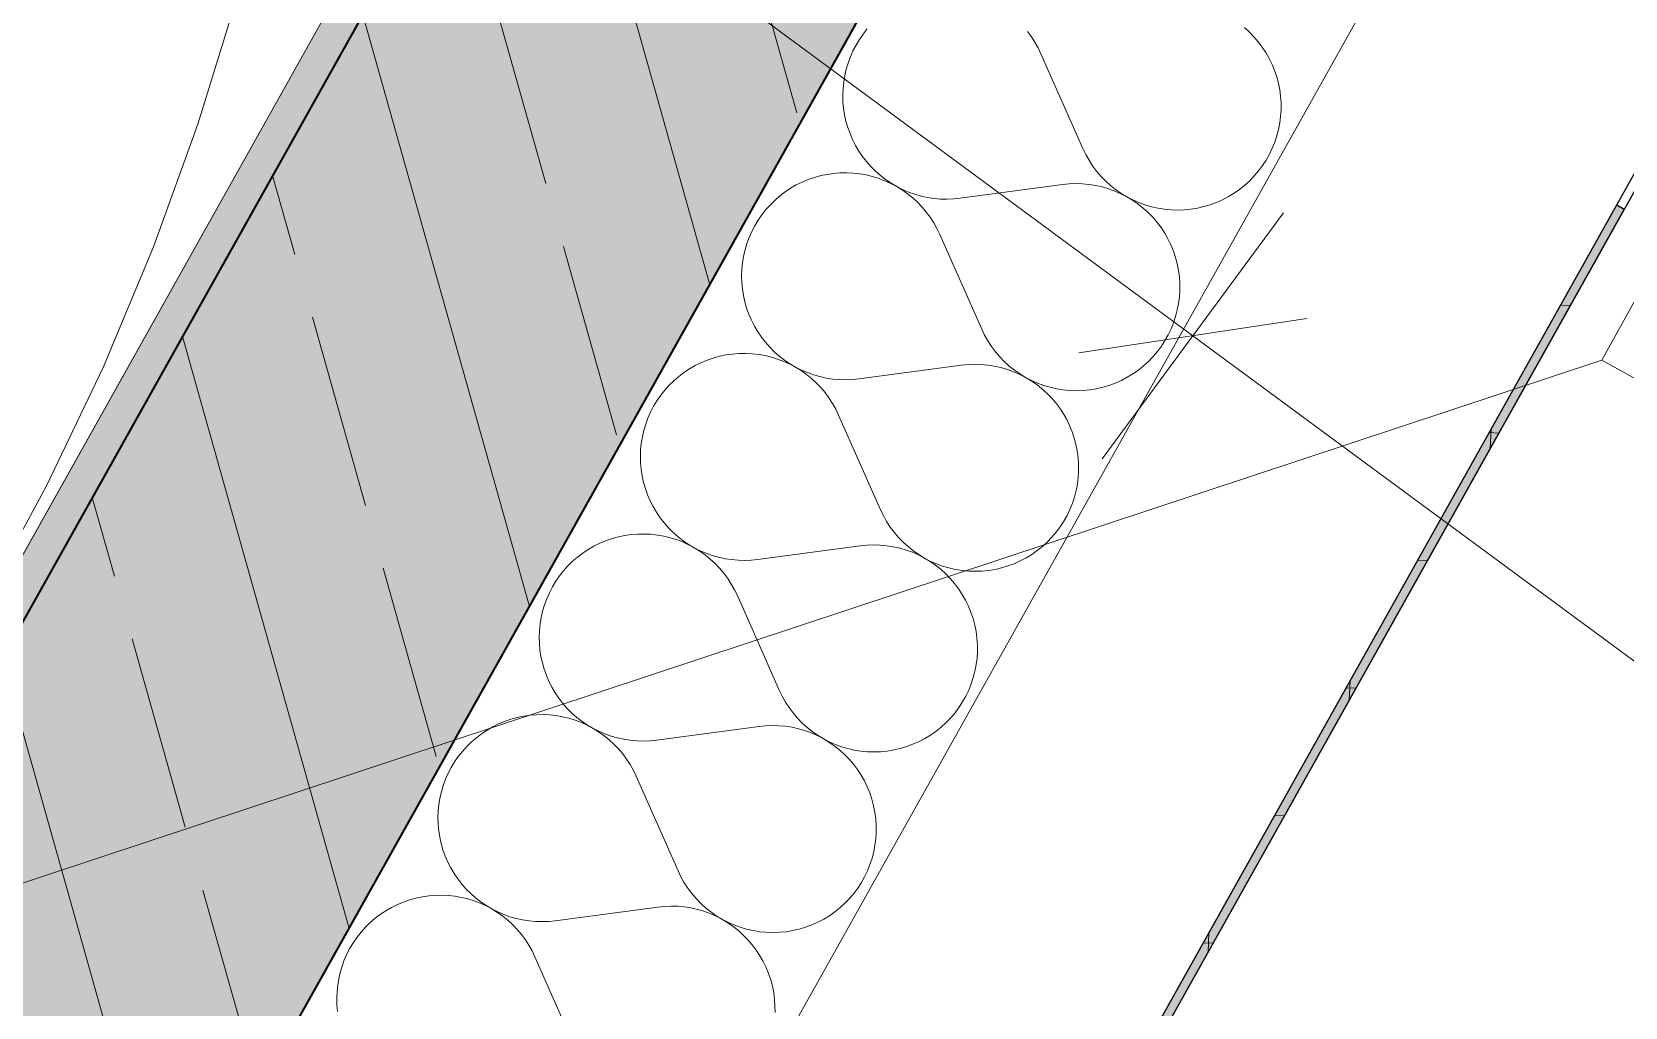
# Model space of a CAD drawing. Header units: metres. Extents: x -36 to 59, y 39 to 183.
# Drawn here: x 12.35 to 13.083, y 150.283 to 150.732 of the extents above; entities that cross this region are included whole.
import ezdxf

# ---------------------------------------------------------------- set-up
doc = ezdxf.new("R2010")
doc.units = ezdxf.units.M
doc.header["$MEASUREMENT"] = 0
for name, pattern in [('Punktlinie', [0.0035, 0, -0.0035]), ('Strichlinie', [0.004, 0.003, -0.001]), ('Strichlinie_ eng', [0.0023, 0.0015, -0.0008]), ('Wipeout_Contour', [1, 0, -1])]:
    doc.linetypes.add(name, pattern=pattern)
for name, color, linetype in [('10  Decken', 7, 'Continuous'), ('10  Fassade', 7, 'Continuous'), ('10  Fassade_Deckschraffur', 7, 'Continuous'), ('10  Fassade_Schnittschraffur', 7, 'Continuous'), ('10  Treppen + Rampen', 7, 'Continuous'), ('10  Wand Massiv', 7, 'Continuous'), ('10  Wand Massiv_Schnittschraffur', 7, 'Continuous'), ('20  Boden Aufbauten', 7, 'Continuous'), ('40  Bemaßung 1_ 50 AUSBAU', 7, 'Continuous'), ('50  NUF - Raumstempel', 7, 'Continuous'), ('EPS-SUD-Text', 7, 'Continuous')]:
    doc.layers.add(name, color=color, linetype=linetype)

# ---------------------------------------------------------------- blocks, each defined once
blk = doc.blocks.new('*X60', base_point=(-0.16283, 98.00747))
at = {"layer": '10  Wand Massiv_Schnittschraffur', "color": 98, "linetype": 'Continuous', "lineweight": 13, "ltscale": 1000, "true_color": 0x000100}
for p, q in [((12.73258, 150.73082), (12.73087, 150.72834)), ((12.73445, 150.73318), (12.73258, 150.73082)), ((12.80998, 150.72962), (12.80819, 150.73204)), ((12.81162, 150.72709), (12.80998, 150.72962)), ((12.91022, 150.7318), (12.90795, 150.73384)), ((12.91236, 150.72961), (12.91022, 150.7318)), ((12.91434, 150.72729), (12.91236, 150.72961)), ((12.72792, 150.72309), (12.72671, 150.72033)), ((12.72931, 150.72576), (12.72792, 150.72309)), ((12.73087, 150.72834), (12.72931, 150.72576)), ((12.8131, 150.72447), (12.81162, 150.72709)), ((12.8144, 150.72175), (12.8131, 150.72447)), ((12.83367, 150.6782), (12.8144, 150.72175)), ((12.91618, 150.72485), (12.91434, 150.72729)), ((12.91786, 150.72229), (12.91618, 150.72485)), ((12.91936, 150.71963), (12.91786, 150.72229)), ((12.72481, 150.71462), (12.72413, 150.71168)), ((12.72567, 150.7175), (12.72481, 150.71462)), ((12.72671, 150.72033), (12.72567, 150.7175)), ((12.9207, 150.71689), (12.91936, 150.71963)), ((12.92185, 150.71406), (12.9207, 150.71689)), ((12.92283, 150.71116), (12.92185, 150.71406)), ((12.72365, 150.70871), (12.72335, 150.70571)), ((12.72413, 150.71168), (12.72365, 150.70871)), ((12.92361, 150.70821), (12.92283, 150.71116)), ((12.9242, 150.70521), (12.92361, 150.70821)), ((12.72335, 150.70571), (12.72324, 150.7027)), ((12.72324, 150.7027), (12.72332, 150.69969)), ((12.72332, 150.69969), (12.72359, 150.69669)), ((12.9246, 150.70218), (12.9242, 150.70521)), ((12.92481, 150.69913), (12.9246, 150.70218)), ((12.72359, 150.69669), (12.72405, 150.69371)), ((12.72405, 150.69371), (12.7247, 150.69077)), ((12.92424, 150.68999), (12.92463, 150.69302)), ((12.92463, 150.69302), (12.92482, 150.69607)), ((12.92482, 150.69607), (12.92481, 150.69913)), ((12.7247, 150.69077), (12.72553, 150.68788)), ((12.72553, 150.68788), (12.72655, 150.68504)), ((12.72655, 150.68504), (12.72774, 150.68227)), ((12.9229, 150.68403), (12.92367, 150.68699)), ((12.92367, 150.68699), (12.92424, 150.68999)), ((12.72774, 150.68227), (12.7291, 150.67959)), ((12.7291, 150.67959), (12.73063, 150.67699)), ((12.83367, 150.6782), (12.835, 150.67545)), ((12.91948, 150.67554), (12.9208, 150.6783)), ((12.9208, 150.6783), (12.92194, 150.68113)), ((12.92194, 150.68113), (12.9229, 150.68403)), ((12.73063, 150.67699), (12.73232, 150.6745)), ((12.73232, 150.6745), (12.73417, 150.67212)), ((12.73417, 150.67212), (12.73616, 150.66986)), ((12.835, 150.67545), (12.8365, 150.67279)), ((12.8365, 150.67279), (12.83816, 150.67023)), ((12.83816, 150.67023), (12.83999, 150.66778)), ((12.91451, 150.66786), (12.91633, 150.67031)), ((12.91633, 150.67031), (12.91799, 150.67287)), ((12.91799, 150.67287), (12.91948, 150.67554)), ((12.70456, 150.66273), (12.70186, 150.6614)), ((12.70734, 150.66389), (12.70456, 150.66273)), ((12.71019, 150.66488), (12.70734, 150.66389)), ((12.71309, 150.66568), (12.71019, 150.66488)), ((12.71604, 150.66629), (12.71309, 150.66568)), ((12.71902, 150.66672), (12.71604, 150.66629)), ((12.72203, 150.66696), (12.71902, 150.66672)), ((12.72504, 150.66701), (12.72203, 150.66696)), ((12.72805, 150.66687), (12.72504, 150.66701)), ((12.73104, 150.66654), (12.72805, 150.66687)), ((12.73401, 150.66602), (12.73104, 150.66654)), ((12.73694, 150.66531), (12.73401, 150.66602)), ((12.73616, 150.66986), (12.73829, 150.66774)), ((12.73981, 150.66442), (12.73694, 150.66531)), ((12.73829, 150.66774), (12.74056, 150.66575)), ((12.74263, 150.66335), (12.73981, 150.66442)), ((12.74056, 150.66575), (12.74294, 150.6639)), ((12.74537, 150.6621), (12.74263, 150.66335)), ((12.74294, 150.6639), (12.74543, 150.66222)), ((12.83999, 150.66778), (12.84197, 150.66545)), ((12.84197, 150.66545), (12.8441, 150.66326)), ((12.8441, 150.66326), (12.84636, 150.6612)), ((12.90815, 150.66127), (12.91041, 150.66333)), ((12.91041, 150.66333), (12.91253, 150.66553)), ((12.91253, 150.66553), (12.91451, 150.66786)), ((12.69434, 150.65641), (12.69206, 150.65444)), ((12.69674, 150.65823), (12.69434, 150.65641)), ((12.69925, 150.65989), (12.69674, 150.65823)), ((12.70186, 150.6614), (12.69925, 150.65989)), ((12.74803, 150.66068), (12.74537, 150.6621)), ((12.74543, 150.66222), (12.74803, 150.66069)), ((12.74803, 150.66069), (12.75072, 150.65933)), ((12.75059, 150.6591), (12.74803, 150.66068)), ((12.75305, 150.65736), (12.75059, 150.6591)), ((12.75072, 150.65933), (12.75349, 150.65814)), ((12.75539, 150.65547), (12.75305, 150.65736)), ((12.75349, 150.65814), (12.75633, 150.65713)), ((12.75761, 150.65343), (12.75539, 150.65547)), ((12.75633, 150.65713), (12.75922, 150.65631)), ((12.75922, 150.65631), (12.76216, 150.65566)), ((12.76216, 150.65566), (12.76514, 150.65521)), ((12.82436, 150.66159), (12.77716, 150.65528)), ((12.8274, 150.66189), (12.82436, 150.66159)), ((12.83045, 150.66201), (12.8274, 150.66189)), ((12.83351, 150.66192), (12.83045, 150.66201)), ((12.83655, 150.66164), (12.83351, 150.66192)), ((12.83957, 150.66117), (12.83655, 150.66164)), ((12.84255, 150.6605), (12.83957, 150.66117)), ((12.84548, 150.65964), (12.84255, 150.6605)), ((12.84836, 150.6586), (12.84548, 150.65964)), ((12.84636, 150.6612), (12.84875, 150.6593)), ((12.85116, 150.65737), (12.84836, 150.6586)), ((12.84875, 150.6593), (12.85126, 150.65755)), ((12.85387, 150.65597), (12.85116, 150.65737)), ((12.85126, 150.65755), (12.85387, 150.65597)), ((12.85387, 150.65597), (12.85658, 150.65456)), ((12.85649, 150.65439), (12.85387, 150.65597)), ((12.89794, 150.6546), (12.90065, 150.65602)), ((12.90065, 150.65602), (12.90326, 150.65761)), ((12.90326, 150.65761), (12.90577, 150.65936)), ((12.90577, 150.65936), (12.90815, 150.66127)), ((12.6879, 150.65009), (12.68603, 150.64773)), ((12.68991, 150.65233), (12.6879, 150.65009)), ((12.69206, 150.65444), (12.68991, 150.65233)), ((12.75969, 150.65126), (12.75761, 150.65343)), ((12.76164, 150.64895), (12.75969, 150.65126)), ((12.76343, 150.64653), (12.76164, 150.64895)), ((12.76514, 150.65521), (12.76814, 150.65494)), ((12.76814, 150.65494), (12.77115, 150.65486)), ((12.77115, 150.65486), (12.77416, 150.65498)), ((12.77416, 150.65498), (12.77716, 150.65528)), ((12.859, 150.65266), (12.85649, 150.65439)), ((12.85658, 150.65456), (12.85938, 150.65332)), ((12.8614, 150.65076), (12.859, 150.65266)), ((12.85938, 150.65332), (12.86224, 150.65227)), ((12.86367, 150.64871), (12.8614, 150.65076)), ((12.86224, 150.65227), (12.86517, 150.6514)), ((12.8658, 150.64653), (12.86367, 150.64871)), ((12.86517, 150.6514), (12.86815, 150.65072)), ((12.86815, 150.65072), (12.87117, 150.65024)), ((12.87117, 150.65024), (12.87421, 150.64995)), ((12.87421, 150.64995), (12.87727, 150.64985)), ((12.87727, 150.64985), (12.88032, 150.64995)), ((12.88032, 150.64995), (12.88336, 150.65025)), ((12.88336, 150.65025), (12.88638, 150.65074)), ((12.88638, 150.65074), (12.88936, 150.65143)), ((12.88936, 150.65143), (12.89229, 150.6523)), ((12.89229, 150.6523), (12.89515, 150.65336)), ((12.89515, 150.65336), (12.89794, 150.6546)), ((12.68276, 150.64267), (12.68137, 150.64)), ((12.68431, 150.64525), (12.68276, 150.64267)), ((12.68603, 150.64773), (12.68431, 150.64525)), ((12.76507, 150.64401), (12.76343, 150.64653)), ((12.76654, 150.64138), (12.76507, 150.64401)), ((12.76785, 150.63867), (12.76654, 150.64138)), ((12.86779, 150.64421), (12.8658, 150.64653)), ((12.86963, 150.64176), (12.86779, 150.64421)), ((12.8713, 150.63921), (12.86963, 150.64176)), ((12.67911, 150.63442), (12.67826, 150.63153)), ((12.68015, 150.63725), (12.67911, 150.63442)), ((12.68137, 150.64), (12.68015, 150.63725)), ((12.78712, 150.59512), (12.76785, 150.63867)), ((12.87281, 150.63655), (12.8713, 150.63921)), ((12.87415, 150.6338), (12.87281, 150.63655)), ((12.8753, 150.63097), (12.87415, 150.6338)), ((12.67758, 150.6286), (12.67709, 150.62562)), ((12.67826, 150.63153), (12.67758, 150.6286)), ((12.87627, 150.62807), (12.8753, 150.63097)), ((12.87706, 150.62512), (12.87627, 150.62807)), ((12.67679, 150.62263), (12.67668, 150.61962)), ((12.67668, 150.61962), (12.67677, 150.6166)), ((12.67709, 150.62562), (12.67679, 150.62263)), ((12.87765, 150.62212), (12.87706, 150.62512)), ((12.87805, 150.61909), (12.87765, 150.62212)), ((12.87825, 150.61605), (12.87805, 150.61909)), ((12.67677, 150.6166), (12.67704, 150.61361)), ((12.67704, 150.61361), (12.6775, 150.61063)), ((12.87808, 150.60994), (12.87826, 150.61299)), ((12.87826, 150.61299), (12.87825, 150.61605)), ((12.6775, 150.61063), (12.67815, 150.60769)), ((12.67815, 150.60769), (12.67898, 150.60479)), ((12.67898, 150.60479), (12.67999, 150.60196)), ((12.87712, 150.60391), (12.87769, 150.60691)), ((12.87769, 150.60691), (12.87808, 150.60994)), ((12.67999, 150.60196), (12.68118, 150.59919)), ((12.68118, 150.59919), (12.68255, 150.5965)), ((12.87425, 150.59521), (12.87539, 150.59805)), ((12.87539, 150.59805), (12.87635, 150.60095)), ((12.87635, 150.60095), (12.87712, 150.60391)), ((12.68255, 150.5965), (12.68408, 150.59391)), ((12.68408, 150.59391), (12.68577, 150.59142)), ((12.68577, 150.59142), (12.68762, 150.58904)), ((12.78712, 150.59512), (12.78844, 150.59237)), ((12.78844, 150.59237), (12.78994, 150.5897)), ((12.78994, 150.5897), (12.79161, 150.58714)), ((12.86978, 150.58722), (12.87144, 150.58979)), ((12.87144, 150.58979), (12.87293, 150.59246)), ((12.87293, 150.59246), (12.87425, 150.59521)), ((12.66654, 150.58259), (12.66364, 150.58179)), ((12.66949, 150.58321), (12.66654, 150.58259)), ((12.67247, 150.58364), (12.66949, 150.58321)), ((12.67547, 150.58388), (12.67247, 150.58364)), ((12.67848, 150.58393), (12.67547, 150.58388)), ((12.68149, 150.58378), (12.67848, 150.58393)), ((12.68449, 150.58345), (12.68149, 150.58378)), ((12.68745, 150.58293), (12.68449, 150.58345)), ((12.69038, 150.58222), (12.68745, 150.58293)), ((12.68762, 150.58904), (12.68961, 150.58678)), ((12.68961, 150.58678), (12.69174, 150.58465)), ((12.69326, 150.58133), (12.69038, 150.58222)), ((12.69174, 150.58465), (12.694, 150.58266)), ((12.694, 150.58266), (12.69639, 150.58082)), ((12.79161, 150.58714), (12.79344, 150.58469)), ((12.79344, 150.58469), (12.79542, 150.58237)), ((12.79542, 150.58237), (12.79754, 150.58017)), ((12.86386, 150.58024), (12.86598, 150.58244)), ((12.86598, 150.58244), (12.86795, 150.58477)), ((12.86795, 150.58477), (12.86978, 150.58722)), ((12.65019, 150.57515), (12.64779, 150.57332)), ((12.6527, 150.57681), (12.65019, 150.57515)), ((12.65531, 150.57831), (12.6527, 150.57681)), ((12.65801, 150.57965), (12.65531, 150.57831)), ((12.66079, 150.58081), (12.65801, 150.57965)), ((12.66364, 150.58179), (12.66079, 150.58081)), ((12.69608, 150.58026), (12.69326, 150.58133)), ((12.69882, 150.57902), (12.69608, 150.58026)), ((12.69639, 150.58082), (12.69888, 150.57913)), ((12.70148, 150.5776), (12.69882, 150.57902)), ((12.69888, 150.57913), (12.70148, 150.5776)), ((12.70148, 150.5776), (12.70417, 150.57625)), ((12.70404, 150.57602), (12.70148, 150.5776)), ((12.7065, 150.57428), (12.70404, 150.57602)), ((12.70417, 150.57625), (12.70693, 150.57506)), ((12.70693, 150.57506), (12.70977, 150.57405)), ((12.77781, 150.5785), (12.73061, 150.5722)), ((12.78085, 150.57881), (12.77781, 150.5785)), ((12.7839, 150.57892), (12.78085, 150.57881)), ((12.78696, 150.57884), (12.7839, 150.57892)), ((12.79, 150.57856), (12.78696, 150.57884)), ((12.79302, 150.57808), (12.79, 150.57856)), ((12.796, 150.57741), (12.79302, 150.57808)), ((12.79893, 150.57656), (12.796, 150.57741)), ((12.79754, 150.58017), (12.79981, 150.57812)), ((12.8018, 150.57551), (12.79893, 150.57656)), ((12.79981, 150.57812), (12.8022, 150.57621)), ((12.8046, 150.57429), (12.8018, 150.57551)), ((12.8022, 150.57621), (12.8047, 150.57447)), ((12.85671, 150.57452), (12.85921, 150.57627)), ((12.85921, 150.57627), (12.8616, 150.57818)), ((12.8616, 150.57818), (12.86386, 150.58024)), ((12.64336, 150.56925), (12.64134, 150.56701)), ((12.64551, 150.57136), (12.64336, 150.56925)), ((12.64779, 150.57332), (12.64551, 150.57136)), ((12.70884, 150.57238), (12.7065, 150.57428)), ((12.71106, 150.57034), (12.70884, 150.57238)), ((12.70977, 150.57405), (12.71267, 150.57322)), ((12.71314, 150.56817), (12.71106, 150.57034)), ((12.71267, 150.57322), (12.71561, 150.57258)), ((12.71509, 150.56587), (12.71314, 150.56817)), ((12.71561, 150.57258), (12.71859, 150.57212)), ((12.71859, 150.57212), (12.72159, 150.57186)), ((12.72159, 150.57186), (12.7246, 150.57178)), ((12.7246, 150.57178), (12.72761, 150.57189)), ((12.72761, 150.57189), (12.73061, 150.5722)), ((12.80732, 150.57288), (12.8046, 150.57429)), ((12.8047, 150.57447), (12.80732, 150.57288)), ((12.80732, 150.57288), (12.81003, 150.57147)), ((12.80994, 150.57131), (12.80732, 150.57288)), ((12.81245, 150.56957), (12.80994, 150.57131)), ((12.81003, 150.57147), (12.81282, 150.57024)), ((12.81485, 150.56767), (12.81245, 150.56957)), ((12.81282, 150.57024), (12.81569, 150.56918)), ((12.81712, 150.56563), (12.81485, 150.56767)), ((12.81569, 150.56918), (12.81862, 150.56832)), ((12.81862, 150.56832), (12.8216, 150.56764)), ((12.8216, 150.56764), (12.82462, 150.56715)), ((12.83681, 150.56717), (12.83983, 150.56766)), ((12.83983, 150.56766), (12.8428, 150.56834)), ((12.8428, 150.56834), (12.84573, 150.56921)), ((12.84573, 150.56921), (12.8486, 150.57027)), ((12.8486, 150.57027), (12.85139, 150.57152)), ((12.85139, 150.57152), (12.8541, 150.57293)), ((12.8541, 150.57293), (12.85671, 150.57452)), ((12.63776, 150.56217), (12.63621, 150.55959)), ((12.63948, 150.56464), (12.63776, 150.56217)), ((12.64134, 150.56701), (12.63948, 150.56464)), ((12.71688, 150.56345), (12.71509, 150.56587)), ((12.71852, 150.56092), (12.71688, 150.56345)), ((12.71999, 150.55829), (12.71852, 150.56092)), ((12.81925, 150.56344), (12.81712, 150.56563)), ((12.82124, 150.56112), (12.81925, 150.56344)), ((12.82307, 150.55868), (12.82124, 150.56112)), ((12.82462, 150.56715), (12.82766, 150.56686)), ((12.82766, 150.56686), (12.83071, 150.56677)), ((12.83071, 150.56677), (12.83377, 150.56687)), ((12.83377, 150.56687), (12.83681, 150.56717)), ((12.6336, 150.55416), (12.63256, 150.55133)), ((12.63482, 150.55692), (12.6336, 150.55416)), ((12.63621, 150.55959), (12.63482, 150.55692)), ((12.7213, 150.55558), (12.71999, 150.55829)), ((12.74056, 150.51203), (12.7213, 150.55558)), ((12.82475, 150.55612), (12.82307, 150.55868)), ((12.82626, 150.55346), (12.82475, 150.55612)), ((12.82759, 150.55072), (12.82626, 150.55346)), ((12.63103, 150.54551), (12.63054, 150.54254)), ((12.6317, 150.54845), (12.63103, 150.54551)), ((12.63256, 150.55133), (12.6317, 150.54845)), ((12.82875, 150.54789), (12.82759, 150.55072)), ((12.82972, 150.54499), (12.82875, 150.54789)), ((12.63024, 150.53954), (12.63013, 150.53653)), ((12.63054, 150.54254), (12.63024, 150.53954)), ((12.8305, 150.54204), (12.82972, 150.54499)), ((12.8311, 150.53904), (12.8305, 150.54204)), ((12.8315, 150.53601), (12.8311, 150.53904)), ((12.63013, 150.53653), (12.63021, 150.53352)), ((12.63021, 150.53352), (12.63048, 150.53052)), ((12.8317, 150.53296), (12.8315, 150.53601)), ((12.83171, 150.5299), (12.8317, 150.53296)), ((12.63048, 150.53052), (12.63095, 150.52754)), ((12.63095, 150.52754), (12.63159, 150.5246)), ((12.63159, 150.5246), (12.63243, 150.52171)), ((12.83056, 150.52082), (12.83114, 150.52382)), ((12.83114, 150.52382), (12.83152, 150.52685)), ((12.83152, 150.52685), (12.83171, 150.5299)), ((12.63243, 150.52171), (12.63344, 150.51887)), ((12.63344, 150.51887), (12.63463, 150.5161)), ((12.63463, 150.5161), (12.636, 150.51342)), ((12.82884, 150.51496), (12.82979, 150.51786)), ((12.82979, 150.51786), (12.83056, 150.52082)), ((12.636, 150.51342), (12.63753, 150.51082)), ((12.63753, 150.51082), (12.63922, 150.50833)), ((12.74056, 150.51203), (12.74189, 150.50928)), ((12.74189, 150.50928), (12.74339, 150.50662)), ((12.82489, 150.5067), (12.82638, 150.50937)), ((12.82638, 150.50937), (12.8277, 150.51213)), ((12.8277, 150.51213), (12.82884, 150.51496)), ((12.63922, 150.50833), (12.64106, 150.50595)), ((12.64106, 150.50595), (12.64306, 150.50369)), ((12.64306, 150.50369), (12.64519, 150.50157)), ((12.64519, 150.50157), (12.64745, 150.49958)), ((12.74339, 150.50662), (12.74506, 150.50406)), ((12.74506, 150.50406), (12.74688, 150.50161)), ((12.74688, 150.50161), (12.74887, 150.49928)), ((12.81943, 150.49936), (12.8214, 150.50169)), ((12.8214, 150.50169), (12.82322, 150.50414)), ((12.82322, 150.50414), (12.82489, 150.5067)), ((12.60876, 150.49523), (12.60615, 150.49372)), ((12.61146, 150.49656), (12.60876, 150.49523)), ((12.61424, 150.49772), (12.61146, 150.49656)), ((12.61708, 150.49871), (12.61424, 150.49772)), ((12.61999, 150.49951), (12.61708, 150.49871)), ((12.62294, 150.50012), (12.61999, 150.49951)), ((12.62592, 150.50055), (12.62294, 150.50012)), ((12.62892, 150.50079), (12.62592, 150.50055)), ((12.63193, 150.50084), (12.62892, 150.50079)), ((12.63494, 150.5007), (12.63193, 150.50084)), ((12.63793, 150.50037), (12.63494, 150.5007)), ((12.6409, 150.49985), (12.63793, 150.50037)), ((12.64383, 150.49914), (12.6409, 150.49985)), ((12.64671, 150.49825), (12.64383, 150.49914)), ((12.64952, 150.49718), (12.64671, 150.49825)), ((12.64745, 150.49958), (12.64983, 150.49773)), ((12.65226, 150.49593), (12.64952, 150.49718)), ((12.64983, 150.49773), (12.65233, 150.49605)), ((12.65492, 150.49451), (12.65226, 150.49593)), ((12.65233, 150.49605), (12.65493, 150.49452)), ((12.65749, 150.49293), (12.65492, 150.49451)), ((12.65493, 150.49452), (12.65761, 150.49316)), ((12.73125, 150.49542), (12.68405, 150.48911)), ((12.73429, 150.49572), (12.73125, 150.49542)), ((12.73735, 150.49584), (12.73429, 150.49572)), ((12.7404, 150.49575), (12.73735, 150.49584)), ((12.74345, 150.49547), (12.7404, 150.49575)), ((12.74646, 150.495), (12.74345, 150.49547)), ((12.74945, 150.49433), (12.74646, 150.495)), ((12.74887, 150.49928), (12.75099, 150.49709)), ((12.75238, 150.49347), (12.74945, 150.49433)), ((12.75099, 150.49709), (12.75325, 150.49503)), ((12.75325, 150.49503), (12.75564, 150.49313)), ((12.81266, 150.49319), (12.81505, 150.4951)), ((12.81505, 150.4951), (12.8173, 150.49716)), ((12.8173, 150.49716), (12.81943, 150.49936)), ((12.59896, 150.48827), (12.59681, 150.48616)), ((12.60124, 150.49024), (12.59896, 150.48827)), ((12.60364, 150.49206), (12.60124, 150.49024)), ((12.60615, 150.49372), (12.60364, 150.49206)), ((12.65994, 150.49119), (12.65749, 150.49293)), ((12.65761, 150.49316), (12.66038, 150.49197)), ((12.66229, 150.4893), (12.65994, 150.49119)), ((12.66038, 150.49197), (12.66322, 150.49096)), ((12.6645, 150.48726), (12.66229, 150.4893)), ((12.66322, 150.49096), (12.66612, 150.49014)), ((12.66659, 150.48509), (12.6645, 150.48726)), ((12.66612, 150.49014), (12.66906, 150.48949)), ((12.66906, 150.48949), (12.67204, 150.48904)), ((12.67204, 150.48904), (12.67504, 150.48877)), ((12.67504, 150.48877), (12.67805, 150.48869)), ((12.67805, 150.48869), (12.68106, 150.48881)), ((12.68106, 150.48881), (12.68405, 150.48911)), ((12.75525, 150.49243), (12.75238, 150.49347)), ((12.75805, 150.4912), (12.75525, 150.49243)), ((12.75564, 150.49313), (12.75815, 150.49138)), ((12.76077, 150.4898), (12.75805, 150.4912)), ((12.75815, 150.49138), (12.76077, 150.4898)), ((12.76077, 150.4898), (12.76348, 150.48839)), ((12.76338, 150.48822), (12.76077, 150.4898)), ((12.7659, 150.48649), (12.76338, 150.48822)), ((12.76348, 150.48839), (12.76627, 150.48715)), ((12.76627, 150.48715), (12.76914, 150.4861)), ((12.79918, 150.48613), (12.80205, 150.48719)), ((12.80205, 150.48719), (12.80484, 150.48843)), ((12.80484, 150.48843), (12.80755, 150.48985)), ((12.80755, 150.48985), (12.81016, 150.49144)), ((12.81016, 150.49144), (12.81266, 150.49319)), ((12.59292, 150.48156), (12.59121, 150.47908)), ((12.59479, 150.48392), (12.59292, 150.48156)), ((12.59681, 150.48616), (12.59479, 150.48392)), ((12.66853, 150.48278), (12.66659, 150.48509)), ((12.67033, 150.48036), (12.66853, 150.48278)), ((12.67196, 150.47784), (12.67033, 150.48036)), ((12.76829, 150.48459), (12.7659, 150.48649)), ((12.77056, 150.48254), (12.76829, 150.48459)), ((12.76914, 150.4861), (12.77207, 150.48523)), ((12.7727, 150.48036), (12.77056, 150.48254)), ((12.77207, 150.48523), (12.77505, 150.48455)), ((12.77469, 150.47804), (12.7727, 150.48036)), ((12.77505, 150.48455), (12.77807, 150.48407)), ((12.77807, 150.48407), (12.78111, 150.48378)), ((12.78111, 150.48378), (12.78416, 150.48368)), ((12.78416, 150.48368), (12.78722, 150.48378)), ((12.78722, 150.48378), (12.79026, 150.48408)), ((12.79026, 150.48408), (12.79327, 150.48457)), ((12.79327, 150.48457), (12.79625, 150.48526)), ((12.79625, 150.48526), (12.79918, 150.48613)), ((12.58827, 150.47383), (12.58705, 150.47107)), ((12.58965, 150.4765), (12.58827, 150.47383)), ((12.59121, 150.47908), (12.58965, 150.4765)), ((12.67344, 150.47521), (12.67196, 150.47784)), ((12.67474, 150.4725), (12.67344, 150.47521)), ((12.69401, 150.42895), (12.67474, 150.4725)), ((12.77652, 150.47559), (12.77469, 150.47804)), ((12.7782, 150.47304), (12.77652, 150.47559)), ((12.77971, 150.47038), (12.7782, 150.47304)), ((12.58515, 150.46536), (12.58447, 150.46243)), ((12.58601, 150.46825), (12.58515, 150.46536)), ((12.58705, 150.47107), (12.58601, 150.46825)), ((12.78104, 150.46763), (12.77971, 150.47038)), ((12.7822, 150.4648), (12.78104, 150.46763)), ((12.78317, 150.4619), (12.7822, 150.4648)), ((12.58399, 150.45945), (12.58369, 150.45646)), ((12.58447, 150.46243), (12.58399, 150.45945)), ((12.78395, 150.45895), (12.78317, 150.4619)), ((12.78454, 150.45595), (12.78395, 150.45895)), ((12.58369, 150.45646), (12.58358, 150.45345)), ((12.58358, 150.45345), (12.58366, 150.45043)), ((12.58366, 150.45043), (12.58393, 150.44743)), ((12.78494, 150.45292), (12.78454, 150.45595)), ((12.78515, 150.44988), (12.78494, 150.45292)), ((12.58393, 150.44743), (12.58439, 150.44446)), ((12.58439, 150.44446), (12.58504, 150.44152)), ((12.78459, 150.44074), (12.78497, 150.44377)), ((12.78497, 150.44377), (12.78516, 150.44682)), ((12.78516, 150.44682), (12.78515, 150.44988)), ((12.58504, 150.44152), (12.58587, 150.43862)), ((12.58587, 150.43862), (12.58689, 150.43579)), ((12.58689, 150.43579), (12.58808, 150.43302)), ((12.78324, 150.43478), (12.78401, 150.43774)), ((12.78401, 150.43774), (12.78459, 150.44074)), ((12.58808, 150.43302), (12.58944, 150.43033)), ((12.58944, 150.43033), (12.59097, 150.42774)), ((12.69401, 150.42895), (12.69534, 150.4262)), ((12.77983, 150.42629), (12.78115, 150.42904)), ((12.78115, 150.42904), (12.78229, 150.43188)), ((12.78229, 150.43188), (12.78324, 150.43478)), ((12.59097, 150.42774), (12.59267, 150.42525)), ((12.59267, 150.42525), (12.59451, 150.42287)), ((12.59451, 150.42287), (12.5965, 150.42061)), ((12.69534, 150.4262), (12.69684, 150.42353)), ((12.69684, 150.42353), (12.6985, 150.42097)), ((12.6985, 150.42097), (12.70033, 150.41852)), ((12.77485, 150.4186), (12.77667, 150.42105)), ((12.77667, 150.42105), (12.77833, 150.42362)), ((12.77833, 150.42362), (12.77983, 150.42629)), ((12.56768, 150.41464), (12.5649, 150.41348)), ((12.57053, 150.41562), (12.56768, 150.41464)), ((12.57343, 150.41642), (12.57053, 150.41562)), ((12.57638, 150.41704), (12.57343, 150.41642)), ((12.57936, 150.41747), (12.57638, 150.41704)), ((12.58237, 150.41771), (12.57936, 150.41747)), ((12.58538, 150.41776), (12.58237, 150.41771)), ((12.58839, 150.41761), (12.58538, 150.41776)), ((12.59138, 150.41728), (12.58839, 150.41761)), ((12.59435, 150.41676), (12.59138, 150.41728)), ((12.59728, 150.41605), (12.59435, 150.41676)), ((12.5965, 150.42061), (12.59864, 150.41848)), ((12.60015, 150.41516), (12.59728, 150.41605)), ((12.59864, 150.41848), (12.6009, 150.41649)), ((12.60297, 150.41409), (12.60015, 150.41516)), ((12.6009, 150.41649), (12.60328, 150.41465)), ((12.60571, 150.41285), (12.60297, 150.41409)), ((12.60328, 150.41465), (12.60578, 150.41296)), ((12.70033, 150.41852), (12.70231, 150.4162)), ((12.70231, 150.4162), (12.70444, 150.414)), ((12.70444, 150.414), (12.7067, 150.41195)), ((12.76849, 150.41201), (12.77075, 150.41407)), ((12.77075, 150.41407), (12.77287, 150.41627)), ((12.77287, 150.41627), (12.77485, 150.4186)), ((12.55468, 150.40715), (12.5524, 150.40519)), ((12.55708, 150.40897), (12.55468, 150.40715)), ((12.55959, 150.41064), (12.55708, 150.40897)), ((12.5622, 150.41214), (12.55959, 150.41064)), ((12.5649, 150.41348), (12.5622, 150.41214)), ((12.60837, 150.41143), (12.60571, 150.41285)), ((12.60578, 150.41296), (12.60837, 150.41143)), ((12.60837, 150.41143), (12.61106, 150.41008)), ((12.61093, 150.40985), (12.60837, 150.41143)), ((12.61339, 150.40811), (12.61093, 150.40985)), ((12.61106, 150.41008), (12.61383, 150.40889)), ((12.61573, 150.40621), (12.61339, 150.40811)), ((12.61383, 150.40889), (12.61667, 150.40788)), ((12.61795, 150.40417), (12.61573, 150.40621)), ((12.61667, 150.40788), (12.61956, 150.40705)), ((12.61956, 150.40705), (12.62251, 150.40641)), ((12.62251, 150.40641), (12.62548, 150.40595)), ((12.6847, 150.41233), (12.6375, 150.40603)), ((12.68774, 150.41264), (12.6847, 150.41233)), ((12.6908, 150.41275), (12.68774, 150.41264)), ((12.69385, 150.41267), (12.6908, 150.41275)), ((12.69689, 150.41239), (12.69385, 150.41267)), ((12.69991, 150.41191), (12.69689, 150.41239)), ((12.70289, 150.41124), (12.69991, 150.41191)), ((12.70583, 150.41039), (12.70289, 150.41124)), ((12.7087, 150.40934), (12.70583, 150.41039)), ((12.7067, 150.41195), (12.70909, 150.41004)), ((12.7115, 150.40812), (12.7087, 150.40934)), ((12.70909, 150.41004), (12.7116, 150.4083)), ((12.71421, 150.40671), (12.7115, 150.40812)), ((12.7116, 150.4083), (12.71421, 150.40671)), ((12.71421, 150.40671), (12.71692, 150.4053)), ((12.71683, 150.40514), (12.71421, 150.40671)), ((12.75829, 150.40535), (12.76099, 150.40676)), ((12.76099, 150.40676), (12.7636, 150.40835)), ((12.7636, 150.40835), (12.76611, 150.4101)), ((12.76611, 150.4101), (12.76849, 150.41201)), ((12.54824, 150.40084), (12.54637, 150.39847)), ((12.55025, 150.40308), (12.54824, 150.40084)), ((12.5524, 150.40519), (12.55025, 150.40308)), ((12.62004, 150.402), (12.61795, 150.40417)), ((12.62198, 150.3997), (12.62004, 150.402)), ((12.62377, 150.39728), (12.62198, 150.3997)), ((12.62548, 150.40595), (12.62848, 150.40569)), ((12.62848, 150.40569), (12.63149, 150.40561)), ((12.63149, 150.40561), (12.6345, 150.40572)), ((12.6345, 150.40572), (12.6375, 150.40603)), ((12.71934, 150.4034), (12.71683, 150.40514)), ((12.71692, 150.4053), (12.71972, 150.40407)), ((12.72174, 150.4015), (12.71934, 150.4034)), ((12.71972, 150.40407), (12.72259, 150.40301)), ((12.72401, 150.39946), (12.72174, 150.4015)), ((12.72259, 150.40301), (12.72552, 150.40215)), ((12.72614, 150.39727), (12.72401, 150.39946)), ((12.72552, 150.40215), (12.7285, 150.40147)), ((12.7285, 150.40147), (12.73151, 150.40098)), ((12.73151, 150.40098), (12.73455, 150.40069)), ((12.73455, 150.40069), (12.73761, 150.4006)), ((12.73761, 150.4006), (12.74066, 150.4007)), ((12.74066, 150.4007), (12.7437, 150.401)), ((12.7437, 150.401), (12.74672, 150.40149)), ((12.74672, 150.40149), (12.7497, 150.40217)), ((12.7497, 150.40217), (12.75263, 150.40304)), ((12.75263, 150.40304), (12.75549, 150.4041)), ((12.75549, 150.4041), (12.75829, 150.40535)), ((12.5431, 150.39342), (12.54171, 150.39075)), ((12.54466, 150.396), (12.5431, 150.39342)), ((12.54637, 150.39847), (12.54466, 150.396)), ((12.62541, 150.39475), (12.62377, 150.39728)), ((12.62689, 150.39212), (12.62541, 150.39475)), ((12.62819, 150.38941), (12.62689, 150.39212)), ((12.72813, 150.39495), (12.72614, 150.39727)), ((12.72997, 150.39251), (12.72813, 150.39495)), ((12.73164, 150.38995), (12.72997, 150.39251)), ((12.53946, 150.38516), (12.5386, 150.38228)), ((12.5405, 150.38799), (12.53946, 150.38516)), ((12.54171, 150.39075), (12.5405, 150.38799)), ((12.64746, 150.34586), (12.62819, 150.38941)), ((12.73315, 150.38729), (12.73164, 150.38995)), ((12.73449, 150.38455), (12.73315, 150.38729)), ((12.73564, 150.38172), (12.73449, 150.38455)), ((12.53792, 150.37934), (12.53743, 150.37637)), ((12.5386, 150.38228), (12.53792, 150.37934)), ((12.73661, 150.37882), (12.73564, 150.38172)), ((12.7374, 150.37587), (12.73661, 150.37882)), ((12.53713, 150.37337), (12.53703, 150.37036)), ((12.53703, 150.37036), (12.53711, 150.36735)), ((12.53743, 150.37637), (12.53713, 150.37337)), ((12.73799, 150.37287), (12.7374, 150.37587)), ((12.73839, 150.36984), (12.73799, 150.37287)), ((12.7386, 150.36679), (12.73839, 150.36984)), ((12.53711, 150.36735), (12.53738, 150.36435)), ((12.53738, 150.36435), (12.53784, 150.36137)), ((12.73842, 150.36068), (12.7386, 150.36373)), ((12.7386, 150.36373), (12.7386, 150.36679)), ((12.53784, 150.36137), (12.53849, 150.35843)), ((12.53849, 150.35843), (12.53932, 150.35554)), ((12.53932, 150.35554), (12.54033, 150.3527)), ((12.73746, 150.35465), (12.73803, 150.35765)), ((12.73803, 150.35765), (12.73842, 150.36068)), ((12.54033, 150.3527), (12.54153, 150.34993)), ((12.54153, 150.34993), (12.54289, 150.34725)), ((12.73459, 150.34596), (12.73573, 150.34879)), ((12.73573, 150.34879), (12.73669, 150.35169)), ((12.73669, 150.35169), (12.73746, 150.35465)), ((12.54289, 150.34725), (12.54442, 150.34465)), ((12.54442, 150.34465), (12.54611, 150.34216)), ((12.54611, 150.34216), (12.54796, 150.33978)), ((12.64746, 150.34586), (12.64878, 150.34311)), ((12.64878, 150.34311), (12.65028, 150.34045)), ((12.65028, 150.34045), (12.65195, 150.33789)), ((12.73012, 150.33797), (12.73178, 150.34053)), ((12.73178, 150.34053), (12.73327, 150.3432)), ((12.73327, 150.3432), (12.73459, 150.34596)), ((12.52688, 150.33334), (12.52398, 150.33254)), ((12.52983, 150.33395), (12.52688, 150.33334)), ((12.53281, 150.33438), (12.52983, 150.33395)), ((12.53581, 150.33462), (12.53281, 150.33438)), ((12.53883, 150.33467), (12.53581, 150.33462)), ((12.54184, 150.33453), (12.53883, 150.33467)), ((12.54483, 150.3342), (12.54184, 150.33453)), ((12.5478, 150.33368), (12.54483, 150.3342)), ((12.55072, 150.33297), (12.5478, 150.33368)), ((12.54796, 150.33978), (12.54995, 150.33752)), ((12.54995, 150.33752), (12.55208, 150.3354)), ((12.5536, 150.33208), (12.55072, 150.33297)), ((12.55208, 150.3354), (12.55434, 150.33341)), ((12.55434, 150.33341), (12.55673, 150.33156)), ((12.65195, 150.33789), (12.65378, 150.33544)), ((12.65378, 150.33544), (12.65576, 150.33311)), ((12.65576, 150.33311), (12.65789, 150.33092)), ((12.7242, 150.33099), (12.72632, 150.33319)), ((12.72632, 150.33319), (12.7283, 150.33552)), ((12.7283, 150.33552), (12.73012, 150.33797)), ((12.51053, 150.32589), (12.50813, 150.32407)), ((12.51304, 150.32755), (12.51053, 150.32589)), ((12.51565, 150.32906), (12.51304, 150.32755)), ((12.51835, 150.33039), (12.51565, 150.32906)), ((12.52113, 150.33155), (12.51835, 150.33039)), ((12.52398, 150.33254), (12.52113, 150.33155)), ((12.55642, 150.33101), (12.5536, 150.33208)), ((12.55916, 150.32976), (12.55642, 150.33101)), ((12.55673, 150.33156), (12.55922, 150.32988)), ((12.56182, 150.32834), (12.55916, 150.32976)), ((12.55922, 150.32988), (12.56182, 150.32835)), ((12.56182, 150.32835), (12.56451, 150.32699)), ((12.56438, 150.32676), (12.56182, 150.32834)), ((12.56684, 150.32502), (12.56438, 150.32676)), ((12.56451, 150.32699), (12.56728, 150.3258)), ((12.56728, 150.3258), (12.57011, 150.32479)), ((12.63815, 150.32925), (12.59095, 150.32294)), ((12.64119, 150.32955), (12.63815, 150.32925)), ((12.64424, 150.32967), (12.64119, 150.32955)), ((12.6473, 150.32958), (12.64424, 150.32967)), ((12.65034, 150.3293), (12.6473, 150.32958)), ((12.65336, 150.32883), (12.65034, 150.3293)), ((12.65634, 150.32816), (12.65336, 150.32883)), ((12.65927, 150.3273), (12.65634, 150.32816)), ((12.65789, 150.33092), (12.66015, 150.32886)), ((12.66215, 150.32626), (12.65927, 150.3273)), ((12.66015, 150.32886), (12.66254, 150.32696)), ((12.66494, 150.32503), (12.66215, 150.32626)), ((12.66254, 150.32696), (12.66505, 150.32521)), ((12.71705, 150.32527), (12.71955, 150.32702)), ((12.71955, 150.32702), (12.72194, 150.32893)), ((12.72194, 150.32893), (12.7242, 150.33099)), ((12.5037, 150.31999), (12.50169, 150.31775)), ((12.50585, 150.3221), (12.5037, 150.31999)), ((12.50813, 150.32407), (12.50585, 150.3221)), ((12.56918, 150.32313), (12.56684, 150.32502)), ((12.5714, 150.32109), (12.56918, 150.32313)), ((12.57011, 150.32479), (12.57301, 150.32397)), ((12.57348, 150.31892), (12.5714, 150.32109)), ((12.57301, 150.32397), (12.57595, 150.32332)), ((12.57543, 150.31661), (12.57348, 150.31892)), ((12.57595, 150.32332), (12.57893, 150.32287)), ((12.57893, 150.32287), (12.58193, 150.3226)), ((12.58193, 150.3226), (12.58494, 150.32252)), ((12.58494, 150.32252), (12.58795, 150.32264)), ((12.58795, 150.32264), (12.59095, 150.32294)), ((12.66766, 150.32363), (12.66494, 150.32503)), ((12.66505, 150.32521), (12.66766, 150.32363)), ((12.66766, 150.32363), (12.67037, 150.32222)), ((12.67028, 150.32205), (12.66766, 150.32363)), ((12.67279, 150.32032), (12.67028, 150.32205)), ((12.67037, 150.32222), (12.67316, 150.32098)), ((12.67519, 150.31842), (12.67279, 150.32032)), ((12.67316, 150.32098), (12.67603, 150.31993)), ((12.67746, 150.31637), (12.67519, 150.31842)), ((12.67603, 150.31993), (12.67896, 150.31906)), ((12.67896, 150.31906), (12.68194, 150.31838)), ((12.68194, 150.31838), (12.68496, 150.3179)), ((12.69715, 150.31791), (12.70017, 150.3184)), ((12.70017, 150.3184), (12.70315, 150.31909)), ((12.70315, 150.31909), (12.70607, 150.31996)), ((12.70607, 150.31996), (12.70894, 150.32102)), ((12.70894, 150.32102), (12.71173, 150.32226)), ((12.71173, 150.32226), (12.71444, 150.32368)), ((12.71444, 150.32368), (12.71705, 150.32527)), ((12.4981, 150.31291), (12.49655, 150.31033)), ((12.49982, 150.31539), (12.4981, 150.31291)), ((12.50169, 150.31775), (12.49982, 150.31539)), ((12.57722, 150.31419), (12.57543, 150.31661)), ((12.57886, 150.31167), (12.57722, 150.31419)), ((12.58033, 150.30904), (12.57886, 150.31167)), ((12.67959, 150.31419), (12.67746, 150.31637)), ((12.68158, 150.31187), (12.67959, 150.31419)), ((12.68342, 150.30942), (12.68158, 150.31187)), ((12.68496, 150.3179), (12.688, 150.31761)), ((12.688, 150.31761), (12.69106, 150.31751)), ((12.69106, 150.31751), (12.69411, 150.31761)), ((12.69411, 150.31761), (12.69715, 150.31791)), ((12.49394, 150.3049), (12.4929, 150.30208)), ((12.49516, 150.30766), (12.49394, 150.3049)), ((12.49655, 150.31033), (12.49516, 150.30766)), ((12.58164, 150.30633), (12.58033, 150.30904)), ((12.60091, 150.26278), (12.58164, 150.30633)), ((12.68509, 150.30687), (12.68342, 150.30942)), ((12.6866, 150.30421), (12.68509, 150.30687)), ((12.68793, 150.30146), (12.6866, 150.30421)), ((12.49137, 150.29626), (12.49088, 150.29328)), ((12.49204, 150.29919), (12.49137, 150.29626)), ((12.4929, 150.30208), (12.49204, 150.29919)), ((12.68909, 150.29863), (12.68793, 150.30146)), ((12.69006, 150.29573), (12.68909, 150.29863)), ((12.49058, 150.29029), (12.49047, 150.28728)), ((12.49088, 150.29328), (12.49058, 150.29029)), ((12.69085, 150.29278), (12.69006, 150.29573)), ((12.69144, 150.28978), (12.69085, 150.29278)), ((12.69184, 150.28675), (12.69144, 150.28978)), ((12.49047, 150.28728), (12.49055, 150.28426)), ((12.49055, 150.28426), (12.49083, 150.28126)), ((12.69204, 150.2837), (12.69184, 150.28675)), ((12.69205, 150.28065), (12.69204, 150.2837))]:
    blk.add_line(p, q, dxfattribs=at)

msp = doc.modelspace()

# ---------------------------------------------------------------- linework, layer by layer
at = {"layer": '10  Decken', "color": 7, "linetype": 'Punktlinie', "lineweight": 13, "ltscale": 1000, "flags": 128}
msp.add_lwpolyline([(11.50566, 148.96074), (6.70749, 151.64917), (8.22279, 154.35359), (13.02095, 151.66516)], close=True, dxfattribs=at)
msp.add_lwpolyline([(3.35106, 124.73772), (1.93228, 125.53267), (0.80805, 123.5262), (0.65538, 123.61174), (0.77756, 123.82981), (-1.59971, 125.1618), (-1.81781, 125.284), (-0.68867, 127.29922), (-0.61016, 127.25523), (11.11774, 148.18657), (11.25732, 148.10836), (13.85324, 152.74142), (13.89686, 152.71698), (13.99231, 152.88734), (17.72923, 150.13158)], dxfattribs=at)
at = {"layer": '10  Decken', "color": 7, "linetype": 'Continuous', "lineweight": 13, "ltscale": 1000, "flags": 128}
msp.add_lwpolyline([(10.41517, 149.57175), (11.50566, 148.96074), (13.02095, 151.66516), (11.93046, 152.27617), (11.24125, 151.04609), (11.10438, 150.80182)], close=True, dxfattribs=at)
at = {"layer": '20  Boden Aufbauten', "color": 7, "linetype": 'Continuous', "lineweight": 13, "ltscale": 1000, "flags": 128}
msp.add_lwpolyline([(11.50566, 148.96074), (10.54603, 149.49843), (11.23524, 150.7285), (11.37211, 150.97277), (12.06132, 152.20285), (13.02095, 151.66517)], close=True, dxfattribs=at)

# ---------------------------------------------------------------- next in the draw order: wipeouts: each hides what was drawn before it
at = {"color": 254, "linetype": 'Wipeout_Contour', "lineweight": 0, "ltscale": 601.255013}
msp.add_wipeout([(13.25032, 150.95752), (11.93544, 148.61079), (11.93893, 148.60883), (13.25381, 150.95557)], dxfattribs=at).dxf.layer = '10  Fassade_Deckschraffur'

# ---------------------------------------------------------------- next in the draw order: hatches: boundary and pattern name
at = {"layer": '10  Fassade_Schnittschraffur', "linetype": 'Continuous', "lineweight": 0, "true_color": 0xffffff}
msp.add_hatch(color=7, dxfattribs=at).paths.add_polyline_path([(12.59883, 149.78658), (13.08274, 150.65025), (13.07925, 150.65221), (12.59534, 149.78854)])
at = {"layer": '10  Fassade_Schnittschraffur', "linetype": 'Continuous', "lineweight": 13, "true_color": 0x000100}
h = msp.add_hatch(dxfattribs=at)
h.set_pattern_fill('Dämmung__hart_1_0002', color=98, style=0, pattern_type=2)
h.set_pattern_definition([(87.605446, (0, 0), (-0.059947608, 0.002506841), []), (177.605446, (0, 0), (0.002506841, 0.059947608), [])])
h.paths.add_polyline_path([(12.59883, 149.78658), (13.08274, 150.65025), (13.07925, 150.65221), (12.59534, 149.78854)])
at = {"layer": '10  Wand Massiv_Schnittschraffur', "linetype": 'Continuous', "lineweight": 18}
for points in [[(13.66567, 152.84651), (11.06976, 148.21346), (11.08284, 148.20612), (13.67876, 152.83918)], [(11.25732, 148.10836), (13.85324, 152.74142), (13.67876, 152.83918), (11.08284, 148.20612)]]:
    msp.add_hatch(color=171, dxfattribs=at).paths.add_polyline_path(points)
at = {"layer": '10  Wand Massiv_Schnittschraffur', "linetype": 'Continuous', "lineweight": 13, "true_color": 0x000100}
h = msp.add_hatch(dxfattribs=at)
h.set_pattern_fill('Gips_0002', color=98, style=0, pattern_type=2)
h.set_pattern_definition([(87.605446, (0, 0), (-0.02497817, 0.001044517), [0, -0.025])])
h.paths.add_polyline_path([(13.66567, 152.84651), (11.06976, 148.21346), (11.08284, 148.20612), (13.67876, 152.83918)])
h = msp.add_hatch(dxfattribs=at)
h.set_pattern_fill('Beton__Stahlbeton_0002', color=98, style=0, pattern_type=2)
h.set_pattern_definition([(105.73796, (0, 0), (0.11550147, 0.03254858), []), (105.73796, (-0.05775, -0.01627), (0.11550147, 0.03254858), [0.09, -0.03])])
h.paths.add_polyline_path([(11.25732, 148.10836), (13.85324, 152.74142), (13.67876, 152.83918), (11.08284, 148.20612)])

# ---------------------------------------------------------------- next in the draw order: linework, layer by layer
at = {"layer": '10  Fassade', "color": 7, "linetype": 'Continuous', "lineweight": 25, "ltscale": 1000, "flags": 128}
for points in [[(11.93544, 148.61079), (13.25032, 150.95752)], [(11.93893, 148.60883), (13.25381, 150.95557)]]:
    msp.add_lwpolyline(points, dxfattribs=at)
msp.add_lwpolyline([(12.59883, 149.78658), (12.59534, 149.78854), (13.07925, 150.65221), (13.08274, 150.65025)], close=True, dxfattribs=at)
at = {"layer": '10  Treppen + Rampen', "color": 7, "linetype": 'Strichlinie_ eng', "lineweight": 13, "ltscale": 1000}
msp.add_arc((11.26951, 151.07609), 1.22, 330.19145, 60.3734, dxfattribs=at)
at = {"layer": '10  Wand Massiv', "color": 7, "linetype": 'Continuous', "lineweight": 35, "ltscale": 1000}
for p, q in [((13.67876, 152.83918), (11.08284, 148.20612)), ((11.25732, 148.10836), (13.82122, 152.68427))]:
    msp.add_line(p, q, dxfattribs=at)
at = {"layer": '10  Wand Massiv', "color": 7, "linetype": 'Continuous', "lineweight": 13, "ltscale": 1000, "flags": 128}
for points in [[(13.66567, 152.84651), (11.06976, 148.21346)], [(11.4318, 148.0106), (13.98344, 152.56464)]]:
    msp.add_lwpolyline(points, dxfattribs=at)
at = {"layer": '40  Bemaßung 1_ 50 AUSBAU', "color": 7, "linetype": 'Continuous', "lineweight": 13, "ltscale": 1000}
for p, q in [((12.88422, 150.59204), (12.48519, 150.8863)), ((12.92595, 150.64863), (12.84249, 150.53545)), ((12.83178, 150.58411), (12.93666, 150.59996)), ((13.97074, 149.7908), (12.88422, 150.59204))]:
    msp.add_line(p, q, dxfattribs=at)
at = {"layer": '50  NUF - Raumstempel', "color": 7, "linetype": 'Strichlinie', "lineweight": 13, "ltscale": 1000, "flags": 128}
msp.add_lwpolyline([(8.22854, 154.33317), (9.55458, 153.59019), (11.68322, 152.39751), (11.69055, 152.41059), (13.00786, 151.67249), (11.4999, 148.98116), (6.72791, 151.65492)], close=True, dxfattribs=at)
at = {"layer": 'EPS-SUD-Text', "color": 255, "linetype": 'Continuous', "lineweight": 18, "ltscale": 1000}
msp.add_line((12.26337, 150.31296), (13.07242, 150.58086), dxfattribs=at)
at = {"layer": 'EPS-SUD-Text', "color": 255, "linetype": 'Continuous', "lineweight": 18, "ltscale": 1000, "flags": 128}
msp.add_lwpolyline([(13.40752, 150.56656), (13.14516, 150.71204), (13.07242, 150.58086), (13.33478, 150.43538)], close=True, dxfattribs=at)

# ---------------------------------------------------------------- next in the draw order: block references
at = {"layer": '10  Treppen + Rampen', "color": 7, "linetype": 'Continuous', "lineweight": 13, "ltscale": 1000}
msp.add_blockref('*X60', (-0.16283, 98.00747), dxfattribs=at)

doc.saveas('drawing.dxf')
